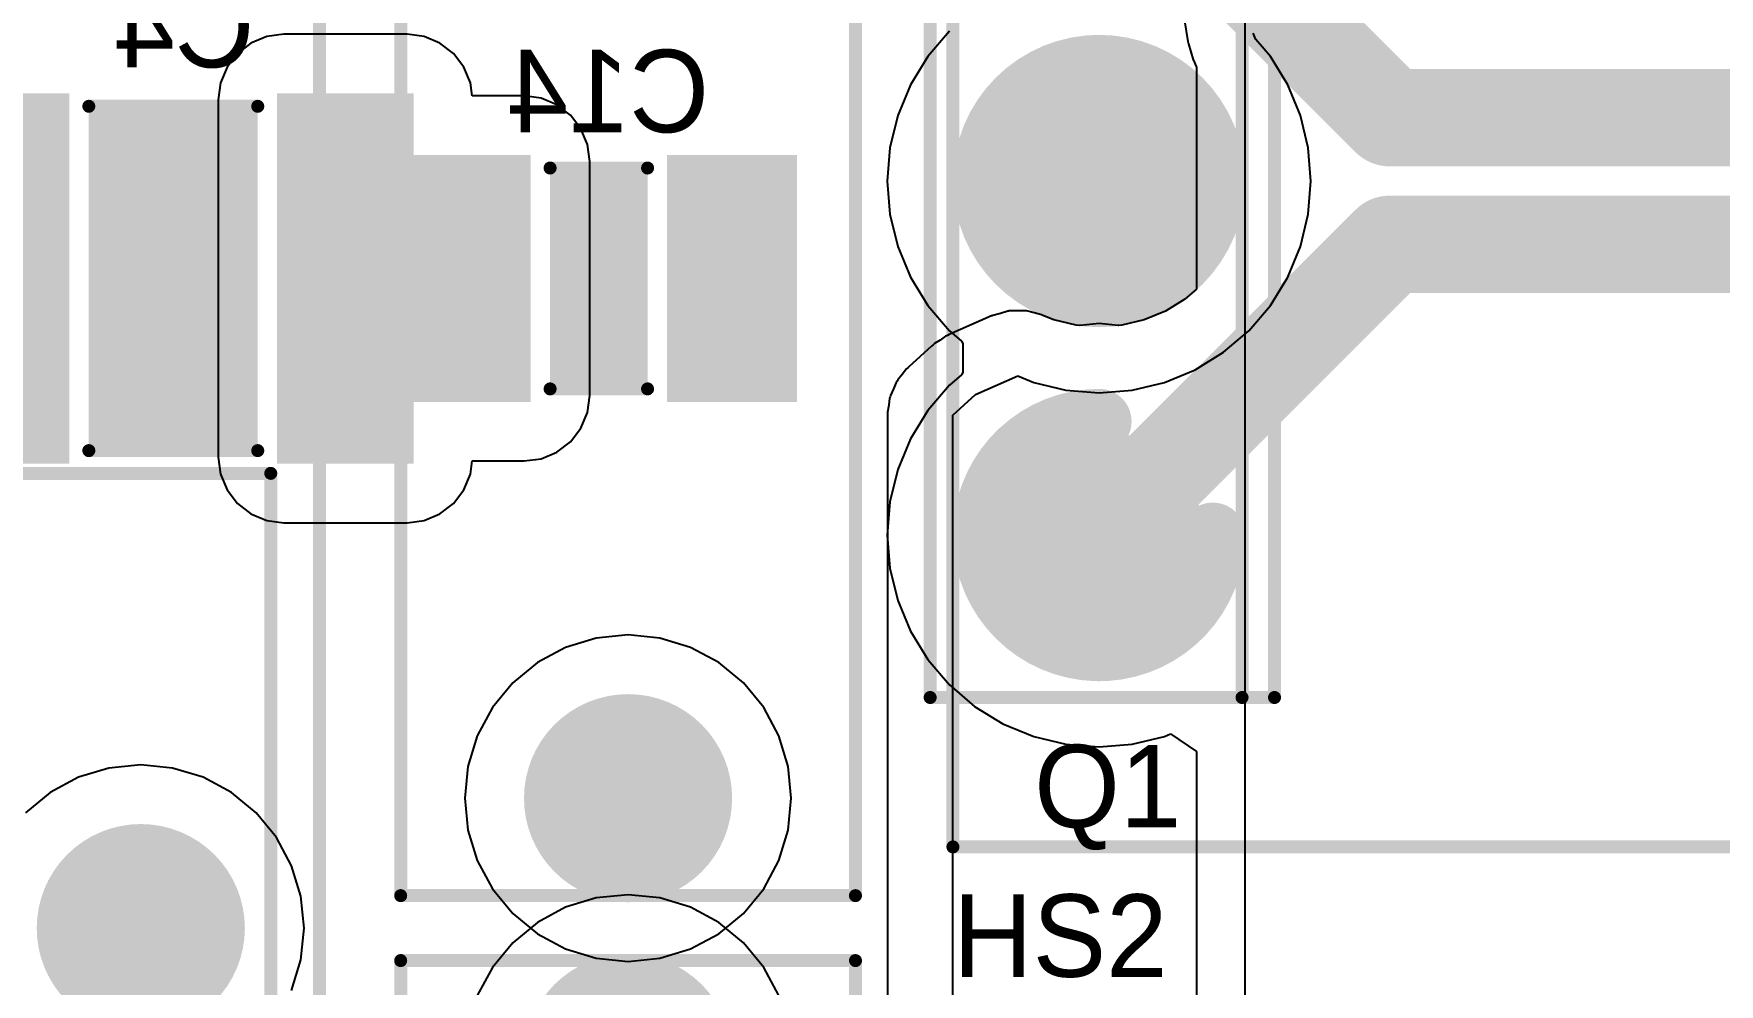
# Model space of a CAD drawing. Extents: x 87.4 to 186.9, y 112.3 to 203.8.
# Drawn here: x 123.35 to 149.3, y 156.64 to 171.27 of the extents above; entities that cross this region are included whole.
import ezdxf

# ---------------------------------------------------------------- set-up
doc = ezdxf.new("R2010")
doc.units = 0
doc.layers.get('0').update_dxf_attribs({"linetype": 'CONTINUOUS'})
for name, color, linetype in [('BOTTOMLAYER', 5, 'CONTINUOUS'), ('BOTTOMOVERLAY', 54, 'CONTINUOUS'), ('BOTTOMSOLDER', 6, 'CONTINUOUS'), ('TOPLAYER', 1, 'CONTINUOUS'), ('TOPOVERLAY', 2, 'CONTINUOUS'), ('TOPSOLDER', 216, 'CONTINUOUS')]:
    doc.layers.add(name, color=color, linetype=linetype)

# ---------------------------------------------------------------- blocks, each defined once
blk = doc.blocks.new('WCAP_AIL8_35_47_101')
at = {"layer": 'TOPOVERLAY', "const_width": 0.3}
blk.add_lwpolyline([(17.5, 0, 1), (-17.5, 0, 1)], format="xyb", close=True, dxfattribs=at)
blk = doc.blocks.new('SK_481_37_5_115')
at = {"layer": 'TOPOVERLAY', "const_width": 0.2}
for points in [[(18.75, -5), (18.75, 25)], [(18.75, -5), (-18.75, -5)]]:
    blk.add_lwpolyline(points, dxfattribs=at)
at = {"layer": 'TOPOVERLAY', "const_width": 0.1}
blk.add_lwpolyline([(18.7, -5, 1), (18.8, -5, 1)], format="xyb", close=True, dxfattribs=at)
blk.add_lwpolyline([(18.7, -5, 1), (18.8, -5, 1)], format="xyb", close=True, dxfattribs=at)
blk = doc.blocks.new('TO_247_125')
at = {"layer": 'BOTTOMLAYER', "const_width": 1.5}
for points in [[(-0.75, 0, 1), (0.75, 0, 1)], [(4.7, 0, 1), (6.2, 0, 1)]]:
    blk.add_lwpolyline(points, format="xyb", close=True, dxfattribs=at)
at = {"layer": 'BOTTOMLAYER'}
blk.add_solid([(-6.95, -1.5), (-3.95, -1.5), (-6.95, 1.5), (-3.95, 1.5)], dxfattribs=at)
at = {"layer": 'BOTTOMSOLDER', "const_width": 1.602}
for points in [[(-0.801, 0, 1), (0.801, 0, 1)], [(4.649, 0, 1), (6.251, 0, 1)]]:
    blk.add_lwpolyline(points, format="xyb", close=True, dxfattribs=at)
at = {"layer": 'BOTTOMSOLDER'}
blk.add_solid([(-7.052, -1.602), (-3.848, -1.602), (-7.052, 1.602), (-3.848, 1.602)], dxfattribs=at)
at = {"layer": 'TOPLAYER', "const_width": 1.5}
for points in [[(-0.75, 0, 1), (0.75, 0, 1)], [(4.7, 0, 1), (6.2, 0, 1)]]:
    blk.add_lwpolyline(points, format="xyb", close=True, dxfattribs=at)
at = {"layer": 'TOPLAYER'}
blk.add_solid([(-6.95, -1.5), (-3.95, -1.5), (-6.95, 1.5), (-3.95, 1.5)], dxfattribs=at)
at = {"layer": 'TOPOVERLAY', "const_width": 0.2}
for points in [[(7.95, 2.7), (-7.95, 2.7)], [(-7.95, -2.6), (-7.95, 2.7)], [(7.95, -2.6), (7.95, 2.7)], [(7.95, 2.2), (-7.95, 2.2)], [(7.95, -2.6), (-7.95, -2.6)]]:
    blk.add_lwpolyline(points, dxfattribs=at)
at = {"layer": 'TOPOVERLAY'}
for points, const_width in [([(-8, 2.7, 1), (-7.9, 2.7, 1)], 0.1), ([(-8, 2.7, 1), (-7.9, 2.7, 1)], 0.1), ([(7.9, 2.7, 1), (8, 2.7, 1)], 0.1), ([(7.9, 2.7, 1), (8, 2.7, 1)], 0.1), ([(-8, 2.2, 1), (-7.9, 2.2, 1)], 0.1), ([(7.9, 2.2, 1), (8, 2.2, 1)], 0.1), ([(-7.175, -1.95, 1), (-7.425, -1.95, 1)], 0.25), ([(-7.488, -1.95, 1), (-7.363, -1.95, 1)], 0.125), ([(-7.237, -1.95, 1), (-7.113, -1.95, 1)], 0.125), ([(-8, -2.6, 1), (-7.9, -2.6, 1)], 0.1), ([(-8, -2.6, 1), (-7.9, -2.6, 1)], 0.1), ([(7.9, -2.6, 1), (8, -2.6, 1)], 0.1), ([(7.9, -2.6, 1), (8, -2.6, 1)], 0.1)]:
    blk.add_lwpolyline(points, format="xyb", close=True, dxfattribs=dict(at, const_width=const_width))
at = {"layer": 'TOPSOLDER', "const_width": 1.602}
for points in [[(-0.801, 0, 1), (0.801, 0, 1)], [(4.649, 0, 1), (6.251, 0, 1)]]:
    blk.add_lwpolyline(points, format="xyb", close=True, dxfattribs=at)
at = {"layer": 'TOPSOLDER'}
blk.add_solid([(-7.052, -1.602), (-3.848, -1.602), (-7.052, 1.602), (-3.848, 1.602)], dxfattribs=at)
blk = doc.blocks.new('B32774_5_F_800V_127')
at = {"layer": 'BOTTOMLAYER', "const_width": 1.5}
blk.add_lwpolyline([(-14.5, 0, 1), (-13, 0, 1)], format="xyb", close=True, dxfattribs=at)
at = {"layer": 'BOTTOMSOLDER', "const_width": 1.602}
blk.add_lwpolyline([(-14.551, 0, 1), (-12.949, 0, 1)], format="xyb", close=True, dxfattribs=at)
at = {"layer": 'TOPLAYER', "const_width": 1.5}
blk.add_lwpolyline([(-14.5, 0, 1), (-13, 0, 1)], format="xyb", close=True, dxfattribs=at)
at = {"layer": 'TOPOVERLAY', "const_width": 0.2}
for points in [[(-15.75, 7), (-15.75, -7)], [(15.75, -7), (-15.75, -7)]]:
    blk.add_lwpolyline(points, dxfattribs=at)
at = {"layer": 'TOPOVERLAY', "const_width": 0.1}
blk.add_lwpolyline([(-15.8, -7, 1), (-15.7, -7, 1)], format="xyb", close=True, dxfattribs=at)
blk.add_lwpolyline([(-15.8, -7, 1), (-15.7, -7, 1)], format="xyb", close=True, dxfattribs=at)
at = {"layer": 'TOPSOLDER', "const_width": 1.602}
blk.add_lwpolyline([(-14.551, 0, 1), (-12.949, 0, 1)], format="xyb", close=True, dxfattribs=at)
blk = doc.blocks.new('2220C_B_132')
at = {"layer": 'BOTTOMLAYER'}
for points in [[(-3.6, 2.75), (-3.6, -2.75), (-1.7, 2.75), (-1.7, -2.75)], [(1.7, 2.75), (1.7, -2.75), (3.6, 2.75), (3.6, -2.75)]]:
    blk.add_solid(points, dxfattribs=at)
at = {"layer": 'BOTTOMOVERLAY', "const_width": 0.2}
for points in [[(-1.3, 2.65), (1.3, 2.65)], [(-1.3, -2.65), (1.3, -2.65)]]:
    blk.add_lwpolyline(points, dxfattribs=at)
at = {"layer": 'BOTTOMOVERLAY', "const_width": 0.1}
for points in [[(-1.35, 2.65, 1), (-1.25, 2.65, 1)], [(1.25, 2.65, 1), (1.35, 2.65, 1)], [(-1.35, -2.65, 1), (-1.25, -2.65, 1)], [(1.25, -2.65, 1), (1.35, -2.65, 1)]]:
    blk.add_lwpolyline(points, format="xyb", close=True, dxfattribs=at)
at = {"layer": 'BOTTOMSOLDER'}
for points in [[(-3.702, 2.852), (-3.702, -2.852), (-1.598, 2.852), (-1.598, -2.852)], [(1.598, 2.852), (1.598, -2.852), (3.702, 2.852), (3.702, -2.852)]]:
    blk.add_solid(points, dxfattribs=at)
blk = doc.blocks.new('1812C_B_142')
at = {"layer": 'BOTTOMLAYER'}
for points in [[(-2.95, 1.8), (-2.95, -1.8), (-1.15, 1.8), (-1.15, -1.8)], [(1.15, 1.8), (1.15, -1.8), (2.95, 1.8), (2.95, -1.8)]]:
    blk.add_solid(points, dxfattribs=at)
at = {"layer": 'BOTTOMOVERLAY', "const_width": 0.2}
for points in [[(0.75, 1.7), (-0.75, 1.7)], [(0.75, -1.7), (-0.75, -1.7)]]:
    blk.add_lwpolyline(points, dxfattribs=at)
at = {"layer": 'BOTTOMOVERLAY', "const_width": 0.1}
for points in [[(-0.8, 1.7, 1), (-0.7, 1.7, 1)], [(0.7, 1.7, 1), (0.8, 1.7, 1)], [(-0.8, -1.7, 1), (-0.7, -1.7, 1)], [(0.7, -1.7, 1), (0.8, -1.7, 1)]]:
    blk.add_lwpolyline(points, format="xyb", close=True, dxfattribs=at)
at = {"layer": 'BOTTOMSOLDER'}
for points in [[(-3.052, 1.902), (-3.052, -1.902), (-1.048, 1.902), (-1.048, -1.902)], [(1.048, 1.902), (1.048, -1.902), (3.052, 1.902), (3.052, -1.902)]]:
    blk.add_solid(points, dxfattribs=at)
blk = doc.blocks.new('B32774_5_F_800V_143')
at = {"layer": 'TOPOVERLAY', "const_width": 0.2}
blk.add_lwpolyline([(15.75, 7), (-15.75, 7)], dxfattribs=at)
blk = doc.blocks.new('C___________________144')
at = {"layer": 'BOTTOMLAYER', "const_width": 1.5}
for points in [[(-8.25, 0, 1), (-6.75, 0, 1)], [(6.75, 0, 1), (8.25, 0, 1)], [(14.25, 0, 1), (15.75, 0, 1)]]:
    blk.add_lwpolyline(points, format="xyb", close=True, dxfattribs=at)
at = {"layer": 'BOTTOMSOLDER', "const_width": 1.602}
for points in [[(-8.301, 0, 1), (-6.699, 0, 1)], [(6.699, 0, 1), (8.301, 0, 1)], [(14.199, 0, 1), (15.801, 0, 1)]]:
    blk.add_lwpolyline(points, format="xyb", close=True, dxfattribs=at)
at = {"layer": 'TOPLAYER', "const_width": 1.5}
for points in [[(-8.25, 0, 1), (-6.75, 0, 1)], [(6.75, 0, 1), (8.25, 0, 1)], [(14.25, 0, 1), (15.75, 0, 1)]]:
    blk.add_lwpolyline(points, format="xyb", close=True, dxfattribs=at)
at = {"layer": 'TOPOVERLAY', "const_width": 0.2}
for points in [[(-9, -3.5), (-9, 3.5)], [(9, 3.5), (-9, 3.5)], [(9, -3.5), (9, 3.5)], [(9.75, 3.5), (9, 3.5)], [(12.25, 3.5), (11, 3.5)], [(14.75, 3.5), (13.5, 3.5)], [(16.5, 3.5), (16, 3.5)], [(16.5, 3), (16.5, 3.5)], [(16.5, 0.25), (16.5, 1.5)], [(16.5, -2), (16.5, -0.75)], [(16.5, -3.5), (16.5, -3.25)], [(9, -3.5), (-9, -3.5)], [(9.75, -3.5), (9, -3.5)], [(12.25, -3.5), (11, -3.5)], [(14.75, -3.5), (13.5, -3.5)], [(16.5, -3.5), (16, -3.5)]]:
    blk.add_lwpolyline(points, dxfattribs=at)
at = {"layer": 'TOPOVERLAY', "const_width": 0.1}
for points in [[(-9.05, 3.5, 1), (-8.95, 3.5, 1)], [(-9.05, 3.5, 1), (-8.95, 3.5, 1)], [(8.95, 3.5, 1), (9.05, 3.5, 1)], [(8.95, 3.5, 1), (9.05, 3.5, 1)], [(8.95, 3.5, 1), (9.05, 3.5, 1)], [(9.7, 3.5, 1), (9.8, 3.5, 1)], [(10.95, 3.5, 1), (11.05, 3.5, 1)], [(12.2, 3.5, 1), (12.3, 3.5, 1)], [(13.45, 3.5, 1), (13.55, 3.5, 1)], [(14.7, 3.5, 1), (14.8, 3.5, 1)], [(15.95, 3.5, 1), (16.05, 3.5, 1)], [(16.45, 3.5, 1), (16.55, 3.5, 1)], [(16.45, 3.5, 1), (16.55, 3.5, 1)], [(16.45, 3, 1), (16.55, 3, 1)], [(16.45, 1.5, 1), (16.55, 1.5, 1)], [(16.45, 0.25, 1), (16.55, 0.25, 1)], [(16.45, -0.75, 1), (16.55, -0.75, 1)], [(16.45, -2, 1), (16.55, -2, 1)], [(16.45, -3.25, 1), (16.55, -3.25, 1)], [(-9.05, -3.5, 1), (-8.95, -3.5, 1)], [(-9.05, -3.5, 1), (-8.95, -3.5, 1)], [(8.95, -3.5, 1), (9.05, -3.5, 1)], [(8.95, -3.5, 1), (9.05, -3.5, 1)], [(8.95, -3.5, 1), (9.05, -3.5, 1)], [(9.7, -3.5, 1), (9.8, -3.5, 1)], [(10.95, -3.5, 1), (11.05, -3.5, 1)], [(12.2, -3.5, 1), (12.3, -3.5, 1)], [(13.45, -3.5, 1), (13.55, -3.5, 1)], [(14.7, -3.5, 1), (14.8, -3.5, 1)], [(15.95, -3.5, 1), (16.05, -3.5, 1)], [(16.45, -3.5, 1), (16.55, -3.5, 1)], [(16.45, -3.5, 1), (16.55, -3.5, 1)]]:
    blk.add_lwpolyline(points, format="xyb", close=True, dxfattribs=at)
at = {"layer": 'TOPSOLDER', "const_width": 1.602}
for points in [[(-8.301, 0, 1), (-6.699, 0, 1)], [(6.699, 0, 1), (8.301, 0, 1)], [(14.199, 0, 1), (15.801, 0, 1)]]:
    blk.add_lwpolyline(points, format="xyb", close=True, dxfattribs=at)
blk = doc.blocks.new('C___________________145')
at = {"layer": 'BOTTOMLAYER', "const_width": 1.5}
for points in [[(-8.25, 0, 1), (-6.75, 0, 1)], [(6.75, 0, 1), (8.25, 0, 1)], [(14.25, 0, 1), (15.75, 0, 1)]]:
    blk.add_lwpolyline(points, format="xyb", close=True, dxfattribs=at)
at = {"layer": 'BOTTOMSOLDER', "const_width": 1.602}
for points in [[(-8.301, 0, 1), (-6.699, 0, 1)], [(6.699, 0, 1), (8.301, 0, 1)], [(14.199, 0, 1), (15.801, 0, 1)]]:
    blk.add_lwpolyline(points, format="xyb", close=True, dxfattribs=at)
at = {"layer": 'TOPLAYER', "const_width": 1.5}
for points in [[(-8.25, 0, 1), (-6.75, 0, 1)], [(6.75, 0, 1), (8.25, 0, 1)], [(14.25, 0, 1), (15.75, 0, 1)]]:
    blk.add_lwpolyline(points, format="xyb", close=True, dxfattribs=at)
at = {"layer": 'TOPOVERLAY', "const_width": 0.2}
for points in [[(-9, 3.5), (-9, -3.5)], [(-9, 3.5), (9, 3.5)], [(9, 3.5), (9, -3.5)], [(9, 3.5), (9.75, 3.5)], [(11, 3.5), (12.25, 3.5)], [(13.5, 3.5), (14.75, 3.5)], [(16, 3.5), (16.5, 3.5)], [(16.5, 3.5), (16.5, 3)], [(16.5, 1.5), (16.5, 0.25)], [(16.5, -0.75), (16.5, -2)], [(16.5, -3.25), (16.5, -3.5)], [(-9, -3.5), (9, -3.5)], [(9, -3.5), (9.75, -3.5)], [(11, -3.5), (12.25, -3.5)], [(13.5, -3.5), (14.75, -3.5)], [(16, -3.5), (16.5, -3.5)]]:
    blk.add_lwpolyline(points, dxfattribs=at)
at = {"layer": 'TOPOVERLAY', "const_width": 0.1}
for points in [[(-9.05, 3.5, 1), (-8.95, 3.5, 1)], [(-9.05, 3.5, 1), (-8.95, 3.5, 1)], [(8.95, 3.5, 1), (9.05, 3.5, 1)], [(8.95, 3.5, 1), (9.05, 3.5, 1)], [(8.95, 3.5, 1), (9.05, 3.5, 1)], [(9.7, 3.5, 1), (9.8, 3.5, 1)], [(10.95, 3.5, 1), (11.05, 3.5, 1)], [(12.2, 3.5, 1), (12.3, 3.5, 1)], [(13.45, 3.5, 1), (13.55, 3.5, 1)], [(14.7, 3.5, 1), (14.8, 3.5, 1)], [(15.95, 3.5, 1), (16.05, 3.5, 1)], [(16.45, 3.5, 1), (16.55, 3.5, 1)], [(16.45, 3.5, 1), (16.55, 3.5, 1)], [(16.45, 3, 1), (16.55, 3, 1)], [(16.45, 1.5, 1), (16.55, 1.5, 1)], [(16.45, 0.25, 1), (16.55, 0.25, 1)], [(16.45, -0.75, 1), (16.55, -0.75, 1)], [(16.45, -2, 1), (16.55, -2, 1)], [(16.45, -3.25, 1), (16.55, -3.25, 1)], [(-9.05, -3.5, 1), (-8.95, -3.5, 1)], [(-9.05, -3.5, 1), (-8.95, -3.5, 1)], [(8.95, -3.5, 1), (9.05, -3.5, 1)], [(8.95, -3.5, 1), (9.05, -3.5, 1)], [(8.95, -3.5, 1), (9.05, -3.5, 1)], [(9.7, -3.5, 1), (9.8, -3.5, 1)], [(10.95, -3.5, 1), (11.05, -3.5, 1)], [(12.2, -3.5, 1), (12.3, -3.5, 1)], [(13.45, -3.5, 1), (13.55, -3.5, 1)], [(14.7, -3.5, 1), (14.8, -3.5, 1)], [(15.95, -3.5, 1), (16.05, -3.5, 1)], [(16.45, -3.5, 1), (16.55, -3.5, 1)], [(16.45, -3.5, 1), (16.55, -3.5, 1)]]:
    blk.add_lwpolyline(points, format="xyb", close=True, dxfattribs=at)
at = {"layer": 'TOPSOLDER', "const_width": 1.602}
for points in [[(-8.301, 0, 1), (-6.699, 0, 1)], [(6.699, 0, 1), (8.301, 0, 1)], [(14.199, 0, 1), (15.801, 0, 1)]]:
    blk.add_lwpolyline(points, format="xyb", close=True, dxfattribs=at)

msp = doc.modelspace()

# ---------------------------------------------------------------- linework, layer by layer
at = {"layer": 'BOTTOMLAYER'}
for p, q in [((140.989, 171.941), (141.123, 171.115)), ((127.2, 171.259), (126.939, 171.224)), ((129.1, 171.259), (127.2, 171.259)), ((129.361, 171.224), (129.1, 171.259)), ((142.163, 171.179), (142.119, 171.276)), ((126.696, 171.123), (126.487, 170.963)), ((126.939, 171.224), (126.696, 171.123)), ((129.604, 171.123), (129.361, 171.224)), ((129.813, 170.963), (129.604, 171.123)), ((141.123, 171.115), (141.124, 171.113)), ((141.124, 171.113), (141.124, 171.11)), ((141.124, 171.11), (141.162, 170.986)), ((141.162, 170.986), (141.199, 170.863)), ((142.387, 170.916), (142.163, 171.179)), ((126.327, 170.754), (126.226, 170.511)), ((126.487, 170.963), (126.327, 170.754)), ((129.973, 170.754), (129.813, 170.963)), ((130.074, 170.511), (129.973, 170.754)), ((141.199, 170.863), (141.2, 170.861)), ((141.2, 170.861), (141.201, 170.858)), ((141.201, 170.858), (141.245, 170.761)), ((141.245, 170.761), (141.25, 170.753)), ((141.25, 170.753), (141.25, 167.334)), ((142.655, 170.48), (142.387, 170.916)), ((126.226, 170.511), (126.191, 170.25)), ((130.101, 170.309), (130.074, 170.511)), ((142.85, 170.007), (142.655, 170.48)), ((126.191, 170.25), (126.191, 164.75)), ((130.9, 170.309), (130.101, 170.309)), ((131.161, 170.274), (130.9, 170.309)), ((131.404, 170.173), (131.161, 170.274)), ((131.613, 170.013), (131.404, 170.173)), ((131.773, 169.804), (131.613, 170.013)), ((142.97, 169.51), (142.85, 170.007)), ((131.874, 169.561), (131.773, 169.804)), ((131.909, 169.3), (131.874, 169.561)), ((143.01, 169), (142.97, 169.51)), ((131.909, 165.7), (131.909, 169.3)), ((142.97, 168.49), (143.01, 169)), ((142.85, 167.993), (142.97, 168.49)), ((142.655, 167.52), (142.85, 167.993)), ((142.387, 167.084), (142.655, 167.52)), ((141.072, 167.181), (140.771, 166.997)), ((141.25, 167.334), (141.072, 167.181)), ((142.055, 166.695), (142.387, 167.084)), ((138.093, 166.923), (137.443, 166.636)), ((138.104, 166.926), (138.093, 166.923)), ((138.114, 166.932), (138.104, 166.926)), ((138.23, 166.963), (138.114, 166.932)), ((138.345, 166.997), (138.23, 166.963)), ((138.357, 166.997), (138.345, 166.997)), ((138.368, 167), (138.357, 166.997)), ((138.489, 167), (138.368, 167)), ((138.609, 167.003), (138.489, 167)), ((138.62, 167), (138.609, 167.003)), ((138.632, 167), (138.62, 167)), ((138.748, 166.969), (138.632, 167)), ((138.865, 166.94), (138.748, 166.969)), ((138.875, 166.935), (138.865, 166.94)), ((138.886, 166.932), (138.875, 166.935)), ((139.055, 166.862), (138.886, 166.932)), ((139.398, 166.779), (139.055, 166.862)), ((140.445, 166.862), (140.102, 166.779)), ((140.771, 166.997), (140.445, 166.862)), ((137.388, 166.61), (137.305, 166.552)), ((137.417, 166.62), (137.388, 166.61)), ((137.443, 166.636), (137.417, 166.62)), ((139.447, 166.776), (139.398, 166.779)), ((139.456, 166.778), (139.447, 166.776)), ((139.75, 166.807), (139.456, 166.778)), ((140.044, 166.778), (139.75, 166.807)), ((140.053, 166.776), (140.044, 166.778)), ((140.102, 166.779), (140.053, 166.776)), ((141.666, 166.363), (142.055, 166.695)), ((137.171, 166.459), (136.821, 166.14)), ((137.197, 166.477), (137.171, 166.459)), ((137.218, 166.499), (137.197, 166.477)), ((137.305, 166.552), (137.218, 166.499)), ((141.23, 166.095), (141.666, 166.363)), ((136.787, 166.107), (136.721, 166.022)), ((136.806, 166.122), (136.787, 166.107)), ((136.821, 166.14), (136.806, 166.122)), ((140.757, 165.9), (141.23, 166.095)), ((136.585, 165.799), (136.539, 165.701)), ((136.626, 165.899), (136.585, 165.799)), ((136.641, 165.917), (136.626, 165.899)), ((136.651, 165.939), (136.641, 165.917)), ((136.721, 166.022), (136.651, 165.939)), ((137.85, 165.713), (138.5, 166)), ((138.5, 166), (138.743, 165.9)), ((138.743, 165.9), (139.24, 165.78)), ((140.26, 165.78), (140.757, 165.9)), ((131.874, 165.439), (131.909, 165.7)), ((136.512, 165.548), (136.492, 165.442)), ((136.526, 165.655), (136.512, 165.548)), ((136.535, 165.677), (136.526, 165.655)), ((136.539, 165.701), (136.535, 165.677)), ((137.5, 165.394), (137.85, 165.713)), ((139.24, 165.78), (139.75, 165.74)), ((139.75, 165.74), (140.26, 165.78)), ((131.773, 165.196), (131.874, 165.439)), ((136.494, 165.418), (136.491, 165.394)), ((136.491, 165.394), (136.491, 154.804)), ((136.492, 165.442), (136.494, 165.418)), ((137.5, 154.804), (137.5, 165.394)), ((131.613, 164.987), (131.773, 165.196)), ((126.191, 164.75), (126.226, 164.489)), ((131.161, 164.726), (131.404, 164.827)), ((131.404, 164.827), (131.613, 164.987)), ((126.226, 164.489), (126.327, 164.246)), ((129.973, 164.246), (130.074, 164.489)), ((130.074, 164.489), (130.101, 164.691)), ((130.101, 164.691), (130.9, 164.691)), ((130.9, 164.691), (131.161, 164.726)), ((126.327, 164.246), (126.487, 164.037)), ((129.813, 164.037), (129.973, 164.246)), ((126.487, 164.037), (126.696, 163.877)), ((129.604, 163.877), (129.813, 164.037)), ((126.696, 163.877), (126.939, 163.776)), ((126.939, 163.776), (127.2, 163.741)), ((127.2, 163.741), (129.1, 163.741)), ((129.1, 163.741), (129.361, 163.776)), ((129.361, 163.776), (129.604, 163.877)), ((132.01, 161.964), (131.539, 161.821)), ((132.5, 162.012), (132.01, 161.964)), ((132.99, 161.964), (132.5, 162.012)), ((133.461, 161.821), (132.99, 161.964)), ((131.539, 161.821), (131.104, 161.589)), ((133.896, 161.589), (133.461, 161.821)), ((131.104, 161.589), (130.724, 161.276)), ((134.276, 161.276), (133.896, 161.589)), ((130.724, 161.276), (130.411, 160.896)), ((134.589, 160.896), (134.276, 161.276)), ((130.411, 160.896), (130.179, 160.461)), ((134.821, 160.461), (134.589, 160.896)), ((130.179, 160.461), (130.036, 159.99)), ((134.964, 159.99), (134.821, 160.461)), ((130.036, 159.99), (129.988, 159.5)), ((135.012, 159.5), (134.964, 159.99)), ((129.988, 159.5), (130.036, 159.01)), ((134.964, 159.01), (135.012, 159.5)), ((130.036, 159.01), (130.179, 158.539)), ((134.821, 158.539), (134.964, 159.01)), ((130.179, 158.539), (130.411, 158.104)), ((134.589, 158.104), (134.821, 158.539)), ((130.411, 158.104), (130.724, 157.724)), ((134.276, 157.724), (134.589, 158.104)), ((130.724, 157.724), (131.104, 157.411)), ((133.896, 157.411), (134.276, 157.724)), ((131.104, 157.411), (131.539, 157.179)), ((133.461, 157.179), (133.896, 157.411)), ((131.539, 157.179), (132.01, 157.036)), ((132.01, 157.036), (132.5, 156.988)), ((132.5, 156.988), (132.99, 157.036)), ((132.99, 157.036), (133.461, 157.179))]:
    msp.add_line(p, q, dxfattribs=at)
for points, const_width in [([(141.5, 169, 1), (138, 169, 1)], 1), ([(139.5, 170.75, 1), (140, 170.75, 1)], 0.5), ([(138.263, 170.237, 1), (138.763, 170.237, 1)], 0.5), ([(140.737, 170.237, 1), (141.237, 170.237, 1)], 0.5), ([(127.833, 169, 1), (128.468, 169, 1)], 0.635), ([(137.75, 169, 1), (138.25, 169, 1)], 0.5), ([(137.75, 169, 1), (138.25, 169, 1)], 0.5), ([(141.25, 169, 1), (141.75, 169, 1)], 0.5), ([(141.25, 169, 1), (141.75, 169, 1)], 0.5), ([(129.683, 168.5, 1), (130.318, 168.5, 1)], 0.635), ([(127.833, 167.5, 1), (128.468, 167.5, 1)], 0.635), ([(138.263, 167.763, 1), (138.763, 167.763, 1)], 0.5), ([(140.737, 167.763, 1), (141.237, 167.763, 1)], 0.5), ([(139.5, 167.25, 1), (140, 167.25, 1)], 0.5), ([(129.683, 166.5, 1), (130.318, 166.5, 1)], 0.635), ([(127.833, 166, 1), (128.468, 166, 1)], 0.635), ([(139.5, 165.3, 1), (140, 165.3, 1)], 0.5), ([(138.263, 164.787, 1), (138.763, 164.787, 1)], 0.5), ([(137.75, 163.55, 1), (138.25, 163.55, 1)], 0.5), ([(141.25, 163.55, 1), (141.75, 163.55, 1)], 0.5), ([(138.263, 162.313, 1), (138.763, 162.313, 1)], 0.5), ([(140.737, 162.313, 1), (141.237, 162.313, 1)], 0.5), ([(139.5, 161.8, 1), (140, 161.8, 1)], 0.5)]:
    msp.add_lwpolyline(points, format="xyb", close=True, dxfattribs=dict(at, const_width=const_width))
at = {"layer": 'BOTTOMOVERLAY'}
for points in [[(124.2, 164.85), (126.8, 164.85), (124.2, 170.15), (126.8, 170.15)], [(132.8, 165.8), (132.8, 169.2), (131.3, 165.8), (131.3, 169.2)]]:
    msp.add_solid(points, dxfattribs=at)
at = {"layer": 'BOTTOMSOLDER', "const_width": 0.737}
for points in [[(127.782, 169, 1), (128.518, 169, 1)], [(129.632, 168.5, 1), (130.368, 168.5, 1)], [(127.782, 167.5, 1), (128.518, 167.5, 1)], [(129.632, 166.5, 1), (130.368, 166.5, 1)], [(127.782, 166, 1), (128.518, 166, 1)]]:
    msp.add_lwpolyline(points, format="xyb", close=True, dxfattribs=at)
at = {"layer": 'TOPLAYER'}
for p, q in [((137.445, 171.305), (137.113, 170.916)), ((137.113, 170.916), (136.845, 170.48)), ((136.845, 170.48), (136.65, 170.007)), ((136.65, 170.007), (136.53, 169.51)), ((136.53, 169.51), (136.49, 169)), ((136.49, 169), (136.53, 168.49)), ((136.53, 168.49), (136.65, 167.993)), ((136.65, 167.993), (136.845, 167.52)), ((136.845, 167.52), (137.113, 167.084)), ((137.113, 167.084), (137.445, 166.695)), ((137.445, 166.695), (137.633, 166.534)), ((137.633, 166.534), (137.653, 166.5)), ((137.653, 166.5), (137.653, 166.05)), ((137.653, 166.05), (137.633, 166.016)), ((137.445, 165.855), (137.113, 165.466)), ((137.633, 166.016), (137.445, 165.855)), ((137.113, 165.466), (136.845, 165.03)), ((136.845, 165.03), (136.65, 164.557)), ((136.65, 164.557), (136.53, 164.06)), ((136.53, 164.06), (136.49, 163.55)), ((136.49, 163.55), (136.53, 163.04)), ((136.53, 163.04), (136.65, 162.543)), ((136.65, 162.543), (136.845, 162.07)), ((136.845, 162.07), (137.113, 161.634)), ((137.113, 161.634), (137.445, 161.245)), ((137.445, 161.245), (137.834, 160.913)), ((137.834, 160.913), (138.27, 160.645)), ((138.27, 160.645), (138.743, 160.45)), ((138.743, 160.45), (139.24, 160.33)), ((140.26, 160.33), (140.757, 160.45)), ((140.757, 160.45), (140.85, 160.488)), ((140.85, 160.488), (141.25, 160.221)), ((139.24, 160.33), (139.75, 160.29)), ((139.75, 160.29), (140.26, 160.33)), ((141.25, 160.221), (141.25, 153.959)), ((124.039, 159.821), (123.604, 159.589)), ((124.51, 159.964), (124.039, 159.821)), ((125, 160.012), (124.51, 159.964)), ((125.49, 159.964), (125, 160.012)), ((125.961, 159.821), (125.49, 159.964)), ((126.396, 159.589), (125.961, 159.821)), ((123.604, 159.589), (123.224, 159.276)), ((126.776, 159.276), (126.396, 159.589)), ((127.089, 158.896), (126.776, 159.276)), ((127.321, 158.461), (127.089, 158.896)), ((127.464, 157.99), (127.321, 158.461)), ((132.5, 158.012), (132.01, 157.964)), ((132.99, 157.964), (132.5, 158.012)), ((127.512, 157.5), (127.464, 157.99)), ((131.539, 157.821), (131.104, 157.589)), ((132.01, 157.964), (131.539, 157.821)), ((133.461, 157.821), (132.99, 157.964)), ((133.896, 157.589), (133.461, 157.821)), ((127.464, 157.01), (127.512, 157.5)), ((131.104, 157.589), (130.724, 157.276)), ((134.276, 157.276), (133.896, 157.589)), ((130.724, 157.276), (130.411, 156.896)), ((134.589, 156.896), (134.276, 157.276)), ((127.321, 156.539), (127.464, 157.01)), ((130.411, 156.896), (130.179, 156.461)), ((134.821, 156.461), (134.589, 156.896))]:
    msp.add_line(p, q, dxfattribs=at)
for points, const_width in [([(139.75, 174.45), (144.225, 169.975)], 1.5), ([(144.225, 169.975), (152.725, 169.975)], 1.5), ([(139.75, 163.55), (144.225, 168.025)], 1.5), ([(144.225, 168.025), (150.225, 168.025)], 1.5), ([(139.25, 162.75), (140.05, 163.55)], 1)]:
    msp.add_lwpolyline(points, dxfattribs=dict(at, const_width=const_width))
for points, const_width in [([(141.5, 169, 1), (138, 169, 1)], 1), ([(139.5, 170.75, 1), (140, 170.75, 1)], 0.5), ([(138.263, 170.237, 1), (138.763, 170.237, 1)], 0.5), ([(140.737, 170.237, 1), (141.237, 170.237, 1)], 0.5), ([(143.85, 169.975, 1), (144.6, 169.975, 1)], 0.75), ([(143.85, 169.975, 1), (144.6, 169.975, 1)], 0.75), ([(127.833, 169, 1), (128.468, 169, 1)], 0.635), ([(137.75, 169, 1), (138.25, 169, 1)], 0.5), ([(137.75, 169, 1), (138.25, 169, 1)], 0.5), ([(141.25, 169, 1), (141.75, 169, 1)], 0.5), ([(141.25, 169, 1), (141.75, 169, 1)], 0.5), ([(129.683, 168.5, 1), (130.318, 168.5, 1)], 0.635), ([(143.85, 168.025, 1), (144.6, 168.025, 1)], 0.75), ([(143.85, 168.025, 1), (144.6, 168.025, 1)], 0.75), ([(127.833, 167.5, 1), (128.468, 167.5, 1)], 0.635), ([(138.263, 167.763, 1), (138.763, 167.763, 1)], 0.5), ([(140.737, 167.763, 1), (141.237, 167.763, 1)], 0.5), ([(139.5, 167.25, 1), (140, 167.25, 1)], 0.5), ([(129.683, 166.5, 1), (130.318, 166.5, 1)], 0.635), ([(127.833, 166, 1), (128.468, 166, 1)], 0.635), ([(139.5, 165.3, 1), (140, 165.3, 1)], 0.5), ([(139.5, 165.3, 1), (140, 165.3, 1)], 0.5), ([(138.263, 164.787, 1), (138.763, 164.787, 1)], 0.5), ([(139.375, 163.55, 1), (140.125, 163.55, 1)], 0.75), ([(137.75, 163.55, 1), (138.25, 163.55, 1)], 0.5), ([(139.8, 163.55, 1), (140.3, 163.55, 1)], 0.5), ([(141.25, 163.55, 1), (141.75, 163.55, 1)], 0.5), ([(141.25, 163.55, 1), (141.75, 163.55, 1)], 0.5), ([(139, 162.75, 1), (139.5, 162.75, 1)], 0.5), ([(138.263, 162.313, 1), (138.763, 162.313, 1)], 0.5), ([(138.263, 162.313, 1), (138.763, 162.313, 1)], 0.5), ([(138.263, 162.313, 1), (138.763, 162.313, 1)], 0.5), ([(140.737, 162.313, 1), (141.237, 162.313, 1)], 0.5), ([(139.5, 161.8, 1), (140, 161.8, 1)], 0.5)]:
    msp.add_lwpolyline(points, format="xyb", close=True, dxfattribs=dict(at, const_width=const_width))
at = {"layer": 'TOPLAYER', "const_width": 1}
for points in [[(138.513, 162.313, -0.668179), (139.75, 165.3)], [(141.5, 163.55, -0.668179), (138.513, 162.313)]]:
    msp.add_lwpolyline(points, format="xyb", dxfattribs=at)
at = {"layer": 'TOPOVERLAY'}
msp.add_line((142, 115), (142, 200), dxfattribs=at)

# ---------------------------------------------------------------- block references
for name, p, rotation in [('WCAP_AIL8_35_47_101', (111.25, 185), 90), ('SK_481_37_5_115', (142.5, 177.5), 270), ('C___________________145', (132.5, 167), 90), ('TO_247_125', (139.75, 169), 270), ('B32774_5_F_800V_143', (120.75, 157.5), 270), ('2220C_B_132', (125.5, 167.5), 360), ('1812C_B_142', (132.05, 167.5), 180), ('B32774_5_F_800V_127', (111.25, 157.5), 180), ('C___________________144', (132.5, 148), 270)]:
    msp.add_blockref(name, p, dxfattribs=dict(rotation=rotation))

# ---------------------------------------------------------------- texts
at = {"layer": 'BOTTOMOVERLAY', "text_generation_flag": 2}
for s, p in [('C4', (126.75, 170.75)), ('C14', (133.75, 169.75))]:
    msp.add_text(s, height=1.27, dxfattribs=at).set_placement(p)
at = {"layer": 'TOPOVERLAY'}
for s, p in [('Q1', (138.75, 159.05)), ('HS2', (137.5, 156.75))]:
    msp.add_text(s, height=1.27, dxfattribs=at).set_placement(p)

doc.saveas('drawing.dxf')
